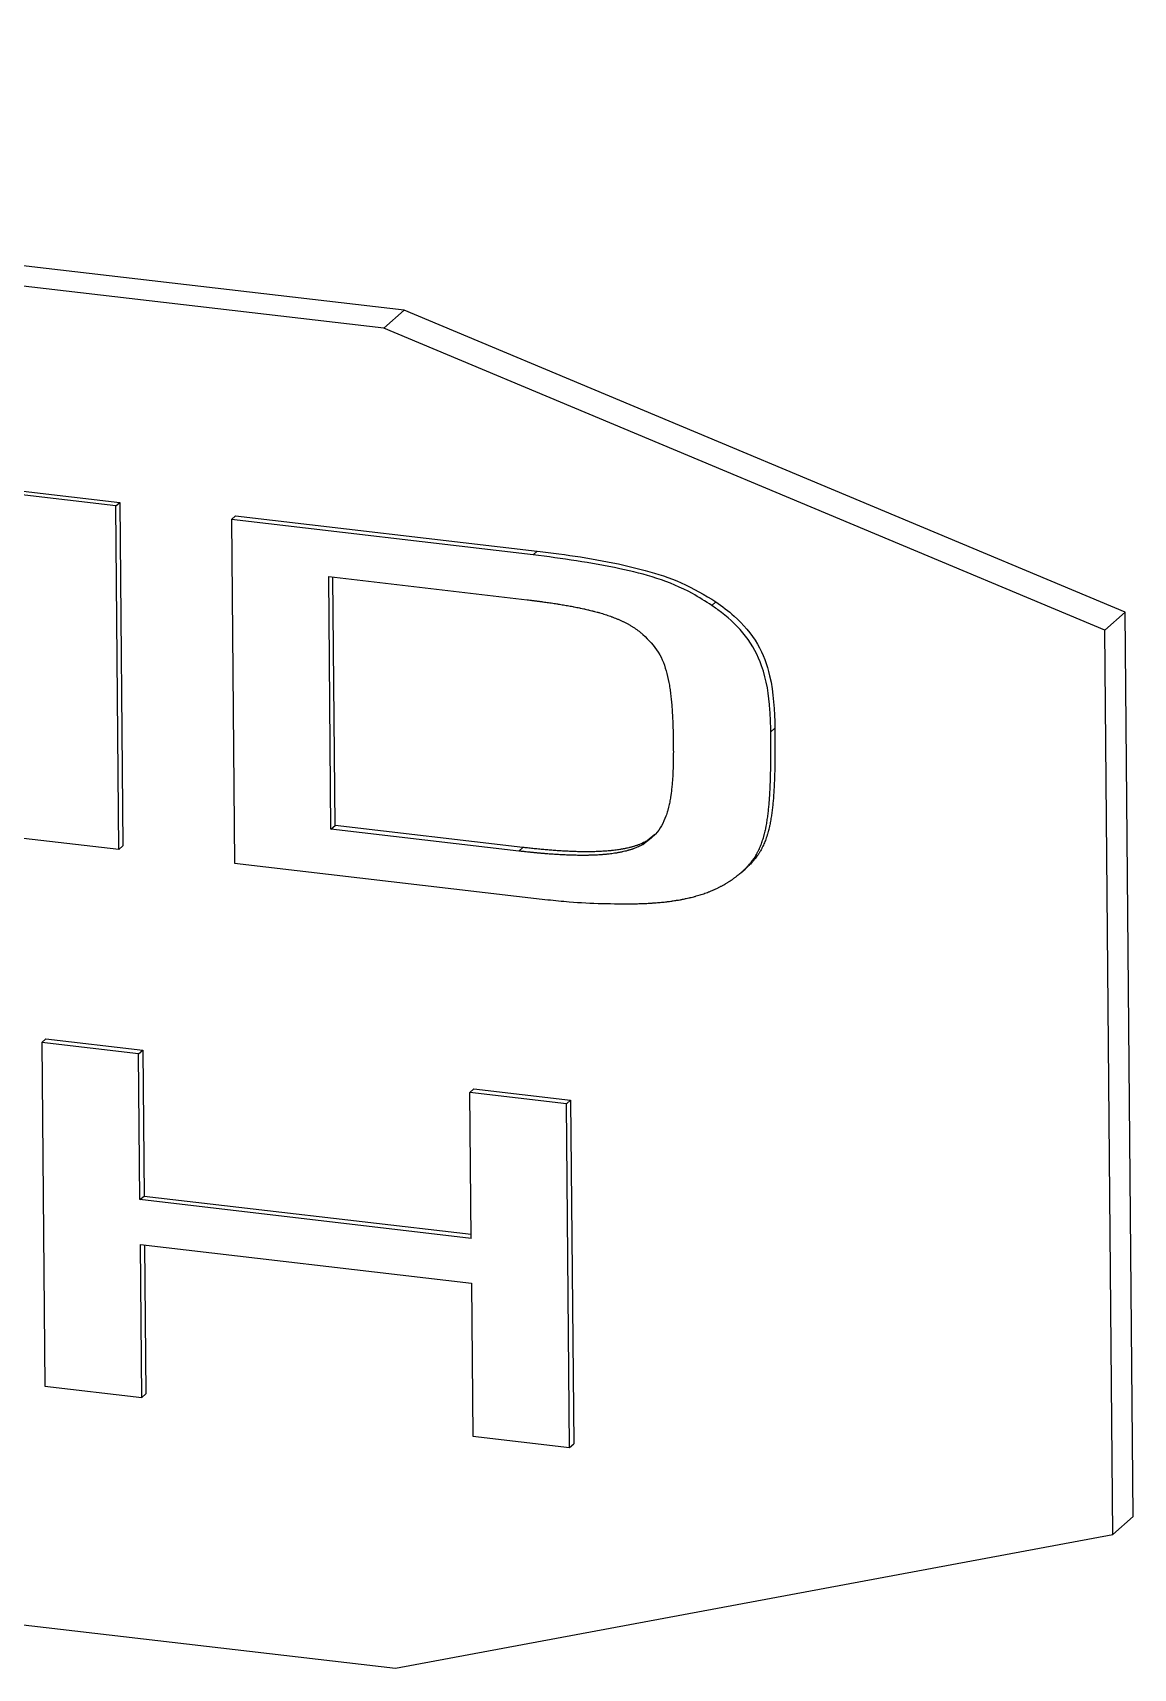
# Model space of a CAD drawing. Header units: millimetres. Extents: x 0 to 279, y 0 to 216.
# Drawn here: x 80.04 to 84.8, y 159.19 to 166.27 of the extents above; entities that cross this region are included whole.
import ezdxf

# ---------------------------------------------------------------- set-up
doc = ezdxf.new("R2010")
doc.units = ezdxf.units.MM

msp = doc.modelspace()

# ---------------------------------------------------------------- linework, layer by layer
at = {"color": 7, "linetype": 'Continuous', "lineweight": 25}
for p, q in [((81.646, 165.0696), (71.3635, 166.2721)), ((81.5576, 164.9916), (71.2751, 166.1942)), ((81.646, 165.0696), (81.5576, 164.9916)), ((84.7678, 163.7616), (81.646, 165.0696)), ((84.6795, 163.6837), (81.5576, 164.9916)), ((80.3978, 164.2221), (79.9788, 164.2711)), ((79.9965, 164.2867), (80.4155, 164.2377)), ((80.3978, 164.2221), (80.4155, 164.2377)), ((80.4155, 164.2377), (80.4287, 162.7491)), ((80.411, 162.7335), (80.3978, 164.2221)), ((80.9165, 164.1791), (80.8989, 164.1635)), ((80.8989, 164.1635), (80.9121, 162.6749)), ((82.205, 164.0108), (80.8989, 164.1635)), ((80.9165, 164.1791), (82.2227, 164.0264)), ((82.205, 164.0108), (82.2227, 164.0264)), ((81.3196, 163.9159), (82.178, 163.8155)), ((81.3293, 162.8223), (81.3196, 163.9159)), ((81.347, 162.8379), (81.3374, 163.9139)), ((82.9783, 163.791), (82.996, 163.8066)), ((84.7678, 163.7616), (84.6795, 163.6837)), ((84.8026, 159.8447), (84.7678, 163.7616)), ((84.7143, 159.7668), (84.6795, 163.6837)), ((83.2335, 163.2439), (83.2512, 163.2595)), ((80.411, 162.7335), (79.7087, 162.8156)), ((81.3293, 162.8223), (81.347, 162.8379)), ((82.1425, 162.7272), (81.3293, 162.8223)), ((82.1602, 162.7428), (81.347, 162.8379)), ((80.411, 162.7335), (80.4287, 162.7491)), ((82.6798, 162.7558), (82.6975, 162.7714)), ((82.7316, 162.7994), (82.6975, 162.7714)), ((80.9121, 162.6749), (82.2675, 162.5164)), ((82.1425, 162.7272), (82.1602, 162.7428)), ((83.1046, 162.6336), (83.1223, 162.6492)), ((80.0779, 161.8978), (80.0955, 161.9134)), ((80.0779, 161.8978), (80.0911, 160.4091)), ((80.4968, 161.8488), (80.0779, 161.8978)), ((80.0955, 161.9134), (80.5145, 161.8644)), ((80.4968, 161.8488), (80.5145, 161.8644)), ((80.5024, 161.2172), (80.4968, 161.8488)), ((80.5145, 161.8644), (80.5201, 161.2328)), ((81.9479, 161.6967), (81.9303, 161.6811)), ((81.9359, 161.0495), (81.9303, 161.6811)), ((82.3492, 161.6321), (81.9303, 161.6811)), ((81.9479, 161.6967), (82.3669, 161.6477)), ((82.3492, 161.6321), (82.3669, 161.6477)), ((82.3625, 160.1435), (82.3492, 161.6321)), ((82.3669, 161.6477), (82.3801, 160.1591)), ((80.5024, 161.2172), (80.5201, 161.2328)), ((81.9359, 161.0495), (80.5024, 161.2172)), ((80.5201, 161.2328), (81.9357, 161.0672)), ((80.5042, 161.023), (81.9376, 160.8554)), ((80.5101, 160.3601), (80.5042, 161.023)), ((80.522, 161.0209), (80.5277, 160.3757)), ((81.9376, 160.8554), (81.9435, 160.1925)), ((80.0911, 160.4091), (80.5101, 160.3601)), ((71.3267, 160.3896), (81.6092, 159.1871)), ((80.5101, 160.3601), (80.5277, 160.3757)), ((81.9435, 160.1925), (82.3625, 160.1435)), ((82.3625, 160.1435), (82.3801, 160.1591)), ((84.8026, 159.8447), (84.7143, 159.7668)), ((81.6092, 159.1871), (84.7143, 159.7668))]:
    msp.add_line(p, q, dxfattribs=at)
for points, knots in [([(82.2227, 164.0264), (82.2538, 164.0226), (82.41, 164.0035), (82.619, 163.9668), (82.849, 163.895), (82.9466, 163.8363), (82.996, 163.8066)], [0, 0, 0, 0, 0.1183456, 0.5925027, 0.7933063, 1, 1, 1, 1]), ([(82.9783, 163.791), (82.9504, 163.8089), (82.827, 163.8881), (82.5609, 163.9624), (82.3296, 163.9938), (82.205, 164.0108)], [0, 0, 0, 0, 0.118795, 0.525397, 1, 1, 1, 1]), ([(82.178, 163.8155), (82.1819, 163.8151), (82.1878, 163.8144), (82.1956, 163.8135), (82.2014, 163.8127), (82.2073, 163.812), (82.2131, 163.8113), (82.219, 163.8106), (82.2248, 163.8098), (82.2306, 163.8091), (82.2365, 163.8083), (82.2423, 163.8075), (82.2501, 163.8065), (82.2599, 163.8051), (82.2716, 163.8035), (82.2833, 163.8018), (82.295, 163.8001), (82.3047, 163.7986), (82.3144, 163.797), (82.3242, 163.7955), (82.3359, 163.7935), (82.3456, 163.7919), (82.3553, 163.7901), (82.365, 163.7884), (82.3748, 163.7866), (82.3845, 163.7847), (82.3942, 163.7828), (82.4039, 163.7808), (82.4136, 163.7788), (82.4214, 163.7771), (82.4311, 163.7749), (82.4389, 163.7731), (82.4485, 163.7708), (82.4563, 163.7689), (82.464, 163.7669), (82.4717, 163.7649), (82.4795, 163.7628), (82.4872, 163.7607), (82.4987, 163.7574), (82.5121, 163.7533), (82.5274, 163.7482), (82.537, 163.7449), (82.5445, 163.7422), (82.5502, 163.7401), (82.5578, 163.7372), (82.5653, 163.7341), (82.5728, 163.731), (82.5784, 163.7286), (82.5839, 163.7261), (82.5895, 163.7235), (82.595, 163.7209), (82.6005, 163.7182), (82.606, 163.7154), (82.6132, 163.7116), (82.6222, 163.7066), (82.6328, 163.7003), (82.6432, 163.6937), (82.6517, 163.6878), (82.6601, 163.6817), (82.6691, 163.6748), (82.6761, 163.6688), (82.6799, 163.6654)], [0, 0, 0, 0, 0.022609, 0.033914, 0.045219, 0.056524, 0.067828, 0.079133, 0.090438, 0.101743, 0.113047, 0.124352, 0.135657, 0.158266, 0.180876, 0.203485, 0.226095, 0.248704, 0.260009, 0.282618, 0.305228, 0.327837, 0.339142, 0.361752, 0.384361, 0.395666, 0.418276, 0.440885, 0.45219, 0.4748, 0.486104, 0.508714, 0.520019, 0.542629, 0.553933, 0.565238, 0.587848, 0.599153, 0.610458, 0.655681, 0.678291, 0.700902, 0.712207, 0.723511, 0.734816, 0.757427, 0.768732, 0.780037, 0.791342, 0.802647, 0.813952, 0.825257, 0.836562, 0.847867, 0.870479, 0.893092, 0.915705, 0.938319, 0.949624, 0.972239, 1, 1, 1, 1]), ([(82.996, 163.8066), (83.0228, 163.787), (83.092, 163.7364), (83.1825, 163.6302), (83.2445, 163.4586), (83.2486, 163.3355), (83.2512, 163.2595)], [0, 0, 0, 0, 0.154938, 0.399835, 0.629941, 1, 1, 1, 1]), ([(83.2335, 163.2439), (83.2327, 163.2754), (83.2304, 163.3703), (83.2093, 163.5147), (83.131, 163.6628), (83.0457, 163.7429), (82.9923, 163.7811), (82.9783, 163.791)], [0, 0, 0, 0, 0.154659, 0.466039, 0.693313, 0.919902, 1, 1, 1, 1]), ([(82.6799, 163.6654), (82.7042, 163.6412), (82.7526, 163.5926), (82.7814, 163.5109), (82.7919, 163.46), (82.7958, 163.4367), (82.797, 163.4282), (82.7982, 163.4197), (82.7994, 163.4112), (82.8004, 163.4027), (82.8016, 163.3921), (82.8025, 163.3836), (82.8035, 163.373), (82.8042, 163.3645), (82.8051, 163.3539), (82.8059, 163.3433), (82.8066, 163.3327), (82.8072, 163.3222), (82.8078, 163.3116), (82.8085, 163.2989), (82.8089, 163.2883), (82.8093, 163.2798), (82.8095, 163.2746), (82.8096, 163.2693), (82.8098, 163.264), (82.81, 163.2577), (82.8102, 163.2513), (82.8104, 163.245), (82.8105, 163.2387), (82.8107, 163.2323), (82.8108, 163.226), (82.8109, 163.2197), (82.811, 163.2133), (82.8111, 163.207), (82.8112, 163.2007), (82.8113, 163.193), (82.8113, 163.1875), (82.8114, 163.1841)], [0, 0, 0, 0, 0.190661, 0.381437, 0.482278, 0.494867, 0.520047, 0.532637, 0.545227, 0.570406, 0.582996, 0.608175, 0.620765, 0.645944, 0.658534, 0.683713, 0.708893, 0.721482, 0.746661, 0.771841, 0.79702, 0.809609, 0.822199, 0.828494, 0.841083, 0.853673, 0.866262, 0.878852, 0.891442, 0.904031, 0.916621, 0.92921, 0.9418, 0.954389, 0.966979, 0.979568, 1, 1, 1, 1]), ([(83.1035, 162.6327), (83.1063, 162.6351), (83.1104, 162.6388), (83.1158, 162.6438), (83.1211, 162.6489), (83.1263, 162.6541), (83.1313, 162.6594), (83.1351, 162.6635), (83.1387, 162.6676), (83.1423, 162.6718), (83.147, 162.6775), (83.1516, 162.6833), (83.156, 162.6892), (83.1592, 162.6938), (83.1623, 162.6984), (83.1653, 162.703), (83.1692, 162.7093), (83.1729, 162.7158), (83.1765, 162.7223), (83.179, 162.7273), (83.184, 162.7374), (83.1892, 162.7494), (83.1946, 162.7635), (83.1976, 162.7725), (83.2005, 162.7815), (83.2026, 162.7888), (83.2047, 162.7961), (83.2066, 162.8035), (83.2084, 162.8109), (83.2105, 162.8202), (83.2121, 162.8277), (83.2139, 162.8371), (83.2157, 162.8466), (83.2172, 162.8561), (83.2187, 162.8656), (83.2201, 162.8751), (83.2216, 162.8866), (83.2227, 162.8962), (83.2238, 162.9059), (83.2247, 162.9155), (83.2258, 162.9271), (83.2266, 162.9368), (83.2272, 162.9446), (83.2277, 162.9504), (83.2281, 162.9562), (83.2285, 162.962), (83.2288, 162.9679), (83.2292, 162.9737), (83.2296, 162.9815), (83.2301, 162.9893), (83.2304, 162.9971), (83.2307, 163.0029), (83.231, 163.0088), (83.2312, 163.0147), (83.2314, 163.0205), (83.2317, 163.0283), (83.232, 163.0361), (83.2322, 163.044), (83.2324, 163.0498), (83.2326, 163.0577), (83.2328, 163.0655), (83.2329, 163.0733), (83.233, 163.0792), (83.2332, 163.0871), (83.2333, 163.0949), (83.2334, 163.1027), (83.2335, 163.1106), (83.2336, 163.1184), (83.2337, 163.1263), (83.2337, 163.1341), (83.2338, 163.142), (83.2338, 163.1518), (83.2338, 163.1596), (83.2338, 163.1695), (83.2338, 163.1773), (83.2338, 163.1871), (83.2338, 163.195), (83.2338, 163.2048), (83.2337, 163.2127), (83.2337, 163.2225), (83.2336, 163.2322), (83.2335, 163.24), (83.2335, 163.2439)], [0, 0, 0, 0, 0.017863, 0.026794, 0.035725, 0.053589, 0.06252, 0.071451, 0.080382, 0.089314, 0.098245, 0.116109, 0.125041, 0.133972, 0.142903, 0.151834, 0.160766, 0.178631, 0.187562, 0.196493, 0.205424, 0.241168, 0.259032, 0.276895, 0.285826, 0.30369, 0.312621, 0.321552, 0.339415, 0.348346, 0.366209, 0.37514, 0.393002, 0.410865, 0.419796, 0.437658, 0.45552, 0.473383, 0.482314, 0.500176, 0.518038, 0.5359, 0.544831, 0.553762, 0.562693, 0.571624, 0.580555, 0.589486, 0.598417, 0.616279, 0.62521, 0.634141, 0.643072, 0.652003, 0.660934, 0.669865, 0.687726, 0.696657, 0.705588, 0.714519, 0.732381, 0.741312, 0.750243, 0.759174, 0.777036, 0.785967, 0.794898, 0.81276, 0.821691, 0.830622, 0.848484, 0.857415, 0.875277, 0.884208, 0.90207, 0.911001, 0.928863, 0.937794, 0.955655, 0.964586, 0.982293, 1, 1, 1, 1]), ([(83.2512, 163.2595), (83.2512, 163.2517), (83.2514, 163.2359), (83.2515, 163.2123), (83.2515, 163.1927), (83.2515, 163.1731), (83.2514, 163.1574), (83.2513, 163.1417), (83.2512, 163.126), (83.251, 163.1103), (83.2507, 163.0946), (83.2505, 163.0828), (83.2501, 163.0672), (83.2497, 163.0515), (83.2491, 163.0359), (83.2486, 163.0242), (83.2481, 163.0125), (83.2475, 163.0008), (83.2469, 162.9891), (83.2461, 162.9774), (83.2453, 162.9658), (83.2445, 162.9541), (83.2435, 162.9425), (83.2424, 162.9309), (83.2412, 162.9193), (83.2399, 162.9078), (83.2385, 162.8963), (83.2372, 162.8867), (83.2358, 162.8772), (83.2343, 162.8676), (83.2326, 162.8582), (83.2309, 162.8487), (83.2293, 162.8412), (83.2273, 162.8319), (83.2256, 162.8244), (83.2237, 162.817), (83.2218, 162.8097), (83.2197, 162.8023), (83.2175, 162.7951), (83.2152, 162.7879), (83.2109, 162.7753), (83.2054, 162.7613), (83.1999, 162.7494), (83.1966, 162.7427), (83.1932, 162.7361), (83.1896, 162.7296), (83.1858, 162.7232), (83.1829, 162.7185), (83.1798, 162.7138), (83.1767, 162.7092), (83.1725, 162.7032), (83.168, 162.6973), (83.1634, 162.6915), (83.1599, 162.6872), (83.1563, 162.683), (83.1526, 162.6789), (83.1476, 162.6735), (83.1425, 162.6682), (83.1373, 162.6631), (83.1333, 162.6592), (83.1283, 162.6546), (83.1246, 162.6513), (83.1222, 162.6492)], [0, 0, 0, 0, 0.035804, 0.071609, 0.107413, 0.125316, 0.16112, 0.179022, 0.196924, 0.232729, 0.250631, 0.268533, 0.286436, 0.32224, 0.340142, 0.358045, 0.375947, 0.393849, 0.411752, 0.429654, 0.447556, 0.465458, 0.483361, 0.501263, 0.519166, 0.537068, 0.55497, 0.572873, 0.581824, 0.599727, 0.61763, 0.626581, 0.644484, 0.653435, 0.671338, 0.680289, 0.68924, 0.707144, 0.716095, 0.725046, 0.74295, 0.778771, 0.796676, 0.805627, 0.814578, 0.832483, 0.841435, 0.850386, 0.859338, 0.868289, 0.877241, 0.895146, 0.904097, 0.913048, 0.922, 0.930951, 0.939903, 0.957807, 0.966758, 0.975709, 0.98466, 1, 1, 1, 1]), ([(82.8114, 163.1841), (82.8114, 163.1802), (82.8114, 163.1743), (82.8115, 163.1664), (82.8115, 163.1605), (82.8115, 163.1546), (82.8115, 163.1468), (82.8114, 163.1389), (82.8113, 163.1291), (82.8112, 163.1193), (82.811, 163.1075), (82.8107, 163.0958), (82.8103, 163.086), (82.81, 163.0763), (82.8096, 163.0665), (82.8091, 163.0567), (82.8085, 163.047), (82.8079, 163.0373), (82.8071, 163.0276), (82.8063, 163.0179), (82.8056, 163.0102), (82.8047, 163.0005), (82.8038, 162.9928), (82.8027, 162.9832), (82.8017, 162.9755), (82.8006, 162.9679), (82.7994, 162.9603), (82.7972, 162.947), (82.7942, 162.9319), (82.7912, 162.9189), (82.7893, 162.9115), (82.7879, 162.906), (82.7848, 162.895), (82.7725, 162.8569), (82.7429, 162.8006), (82.6991, 162.7695), (82.6798, 162.7558)], [0, 0, 0, 0, 0.02439, 0.036585, 0.048779, 0.060974, 0.073169, 0.097559, 0.109754, 0.134143, 0.158533, 0.182923, 0.207313, 0.219508, 0.243897, 0.268287, 0.280482, 0.304872, 0.329262, 0.341457, 0.365847, 0.378042, 0.402432, 0.414627, 0.439017, 0.451212, 0.463407, 0.487798, 0.536586, 0.560978, 0.573173, 0.585368, 0.597563, 0.646363, 0.843996, 1, 1, 1, 1]), ([(82.6798, 162.7558), (82.6766, 162.754), (82.6701, 162.7504), (82.6601, 162.7456), (82.6498, 162.7412), (82.6411, 162.7379), (82.6341, 162.7354), (82.6287, 162.7336), (82.6234, 162.732), (82.618, 162.7304), (82.6126, 162.7289), (82.6071, 162.7274), (82.5998, 162.7256), (82.5924, 162.7239), (82.5851, 162.7224), (82.5795, 162.7213), (82.5739, 162.7202), (82.5683, 162.7192), (82.5608, 162.718), (82.5514, 162.7166), (82.5401, 162.7151), (82.5306, 162.7139), (82.523, 162.7132), (82.5154, 162.7124), (82.5078, 162.7118), (82.5001, 162.7112), (82.4925, 162.7106), (82.4848, 162.7102), (82.4752, 162.7097), (82.4675, 162.7093), (82.4579, 162.709), (82.4502, 162.7088), (82.4406, 162.7086), (82.4309, 162.7084), (82.4213, 162.7084), (82.4116, 162.7084), (82.4038, 162.7084), (82.3942, 162.7086), (82.3845, 162.7088), (82.3728, 162.709), (82.3631, 162.7094), (82.3534, 162.7097), (82.3437, 162.7101), (82.3321, 162.7107), (82.3204, 162.7113), (82.3107, 162.7119), (82.301, 162.7125), (82.2912, 162.7131), (82.2796, 162.7139), (82.2679, 162.7148), (82.2581, 162.7156), (82.2504, 162.7162), (82.2445, 162.7167), (82.2387, 162.7173), (82.2328, 162.7178), (82.227, 162.7183), (82.2211, 162.7189), (82.2153, 162.7194), (82.2095, 162.72), (82.2036, 162.7206), (82.1978, 162.7212), (82.1919, 162.7218), (82.1841, 162.7226), (82.1763, 162.7234), (82.1685, 162.7242), (82.1627, 162.7249), (82.1568, 162.7256), (82.1501, 162.7263), (82.1454, 162.7269), (82.1425, 162.7272)], [0, 0, 0, 0, 0.021181, 0.042361, 0.06354, 0.084719, 0.095307, 0.105895, 0.116482, 0.12707, 0.137658, 0.148246, 0.158834, 0.180011, 0.190598, 0.201186, 0.211774, 0.222362, 0.232949, 0.254125, 0.275301, 0.296477, 0.307065, 0.317653, 0.338828, 0.349416, 0.360004, 0.381179, 0.391767, 0.412942, 0.42353, 0.444706, 0.455293, 0.476469, 0.497644, 0.508232, 0.529407, 0.539995, 0.56117, 0.582345, 0.603521, 0.614108, 0.635284, 0.656459, 0.677634, 0.69881, 0.709397, 0.730573, 0.751748, 0.772923, 0.794099, 0.804686, 0.815274, 0.825861, 0.836449, 0.847037, 0.857624, 0.868212, 0.8788, 0.889387, 0.899975, 0.910562, 0.92115, 0.942325, 0.952913, 0.963501, 0.974088, 0.984676, 1, 1, 1, 1]), ([(82.6975, 162.7714), (82.6942, 162.7696), (82.6878, 162.766), (82.6777, 162.7612), (82.6692, 162.7575), (82.6623, 162.7548), (82.657, 162.7529), (82.6517, 162.751), (82.6464, 162.7492), (82.6411, 162.7476), (82.6357, 162.746), (82.6302, 162.7444), (82.6248, 162.743), (82.6175, 162.7412), (82.6101, 162.7395), (82.6027, 162.7379), (82.5972, 162.7368), (82.5916, 162.7358), (82.586, 162.7348), (82.5785, 162.7336), (82.5691, 162.7321), (82.5578, 162.7306), (82.5483, 162.7295), (82.5407, 162.7287), (82.5331, 162.728), (82.5255, 162.7273), (82.5178, 162.7268), (82.5102, 162.7262), (82.5025, 162.7258), (82.4929, 162.7253), (82.4852, 162.7249), (82.4756, 162.7246), (82.4679, 162.7244), (82.4583, 162.7242), (82.4486, 162.724), (82.4389, 162.724), (82.4293, 162.724), (82.4215, 162.724), (82.4118, 162.7242), (82.4022, 162.7243), (82.3905, 162.7246), (82.3808, 162.7249), (82.3711, 162.7253), (82.3614, 162.7257), (82.3497, 162.7263), (82.3381, 162.7269), (82.3284, 162.7274), (82.3186, 162.7281), (82.3089, 162.7287), (82.2972, 162.7295), (82.2856, 162.7304), (82.2739, 162.7313), (82.2622, 162.7323), (82.2505, 162.7334), (82.2388, 162.7344), (82.2271, 162.7356), (82.2154, 162.7367), (82.2038, 162.7379), (82.1921, 162.7392), (82.1775, 162.7408), (82.1669, 162.742), (82.1602, 162.7428)], [0, 0, 0, 0, 0.021181, 0.042361, 0.06354, 0.074128, 0.084716, 0.095304, 0.105892, 0.11648, 0.127068, 0.137656, 0.148243, 0.158831, 0.180008, 0.190596, 0.201184, 0.211771, 0.222359, 0.232947, 0.254123, 0.275299, 0.296475, 0.307062, 0.31765, 0.338826, 0.349413, 0.360001, 0.381177, 0.391764, 0.41294, 0.423527, 0.444703, 0.45529, 0.476466, 0.497641, 0.508229, 0.529404, 0.539992, 0.561167, 0.582343, 0.603518, 0.614106, 0.635281, 0.656456, 0.677631, 0.698807, 0.709394, 0.73057, 0.751745, 0.77292, 0.794096, 0.815271, 0.836446, 0.857621, 0.878797, 0.899972, 0.921147, 0.942322, 0.963498, 1, 1, 1, 1]), ([(82.6451, 162.499), (82.649, 162.4991), (82.6567, 162.4992), (82.6683, 162.4995), (82.6798, 162.5), (82.6913, 162.5004), (82.7009, 162.5009), (82.7105, 162.5015), (82.7182, 162.5019), (82.7278, 162.5026), (82.7373, 162.5033), (82.7469, 162.5041), (82.7564, 162.505), (82.764, 162.5057), (82.7735, 162.5067), (82.7811, 162.5076), (82.7905, 162.5087), (82.7981, 162.5097), (82.8056, 162.5107), (82.8132, 162.5118), (82.8207, 162.513), (82.8301, 162.5145), (82.8375, 162.5158), (82.845, 162.5171), (82.8524, 162.5185), (82.8598, 162.52), (82.8691, 162.522), (82.8764, 162.5236), (82.8838, 162.5254), (82.8911, 162.5271), (82.8984, 162.529), (82.9056, 162.531), (82.9165, 162.534), (82.9326, 162.5389), (82.9503, 162.5449), (82.9625, 162.5495), (82.9712, 162.553), (82.9781, 162.5558), (82.9849, 162.5587), (82.99, 162.561), (82.9967, 162.5641), (83.0034, 162.5673), (83.01, 162.5706), (83.015, 162.5731), (83.0199, 162.5757), (83.0264, 162.5792), (83.0328, 162.5828), (83.0392, 162.5866), (83.0439, 162.5894), (83.0486, 162.5923), (83.0533, 162.5953), (83.0595, 162.5993), (83.0655, 162.6035), (83.0716, 162.6077), (83.076, 162.6109), (83.0805, 162.6142), (83.0849, 162.6175), (83.0902, 162.6217), (83.0965, 162.6267), (83.1012, 162.6307), (83.1035, 162.6327)], [0, 0, 0, 0, 0.023159, 0.046317, 0.069476, 0.092635, 0.115793, 0.127373, 0.150531, 0.162111, 0.185269, 0.208428, 0.220007, 0.243166, 0.254746, 0.277904, 0.289484, 0.312642, 0.324222, 0.335801, 0.35896, 0.370539, 0.393698, 0.405278, 0.416857, 0.440016, 0.451595, 0.474754, 0.486334, 0.497913, 0.521072, 0.532652, 0.544231, 0.590554, 0.636878, 0.660038, 0.671617, 0.694777, 0.706356, 0.717935, 0.729515, 0.752675, 0.764254, 0.775833, 0.787413, 0.798992, 0.822152, 0.833731, 0.845311, 0.85689, 0.86847, 0.880049, 0.903209, 0.914788, 0.926368, 0.937947, 0.949527, 0.961106, 0.98055, 1, 1, 1, 1]), ([(82.2675, 162.5164), (82.2987, 162.5132), (82.3774, 162.5053), (82.5035, 162.4987), (82.5979, 162.4989), (82.6451, 162.499)], [0, 0, 0, 0, 0.246844, 0.62304, 1, 1, 1, 1])]:
    msp.add_open_spline(points, degree=3, knots=knots, dxfattribs=at)

doc.saveas('drawing.dxf')
